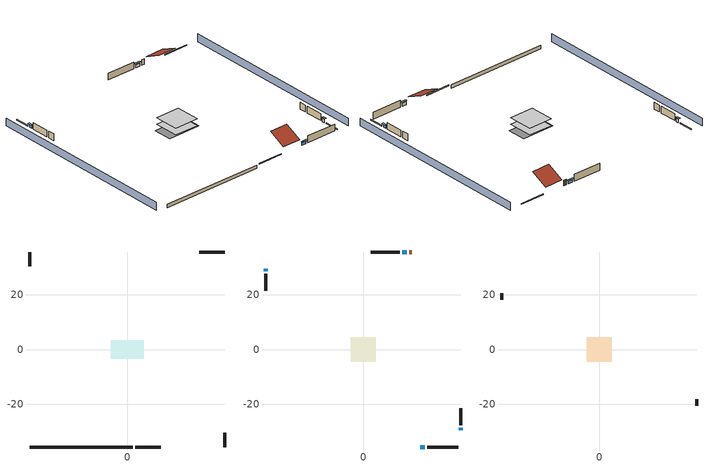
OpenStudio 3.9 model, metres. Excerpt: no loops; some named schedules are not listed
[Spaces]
crawlspace - vented 1
 floor foundation (Slab1 construction): -6.07,-3.37 -6.07,3.37 6.07,3.37 6.07,-3.37 z-0.91
 wall outside (RimJoist1 construction): 2.91,-35.78 12.27,-35.78 z0.3:0.61
 wall outside (RimJoist2 construction): -35.78,35.78 -35.78,30.57 z0.3:0.61
 wall outside (RimJoist3 construction): 35.78,35.78 26.42,35.78 z0.3:0.61
 wall outside (RimJoist4 construction): 35.78,-35.78 35.78,-30.57 z0.3:0.61
 wall foundation (FoundationWall1 construction): -35.78,-35.78 1.98,-35.78 z-0.91:0.3
conditioned space 1
 floor to crawlspace - vented 1 (Floor1 construction): -4.52,-4.52 -4.52,4.52 4.52,4.52 4.52,-4.52 z0.3
 wall outside (Wall1 construction): 23.44,-35.78 34.85,-35.78 z0.3:2.74
 wall outside (Wall2 construction): -35.78,27.86 -35.78,21.52 z0.3:2.74
 wall outside (Wall3 construction): 13.41,35.78 2.76,35.78 z0.3:2.74
 wall outside (Wall4 construction): 35.78,-27.86 35.78,-21.52 z0.3:2.74
 wall outside (AdiabaticWallConstruction): 20.89,-35.78 22.51,-35.78 / 15.96,35.78 14.34,35.78 z0.3:1.4; -35.78,29.64 -35.78,28.79 / 35.78,-29.64 35.78,-28.79 z0.3:1.46
 wall outside (AdiabaticWallConstruction 1): 17.8,35.78 16.89,35.78 z0.3:2.34
 window (WindowConstruction): 20.89,-35.78 22.51,-35.78 z0.3:1.4
 window (WindowConstruction 1): -35.78,29.64 -35.78,28.79 z0.3:1.46
 window (WindowConstruction 2): 15.96,35.78 14.34,35.78 z0.3:1.4
 window (WindowConstruction 3): 35.78,-29.64 35.78,-28.79 z0.3:1.46
 door (Door): 17.8,35.78 16.89,35.78 z0.3:2.34
attic - vented 1
 floor to conditioned space 1 (Floor2 construction Reversed): -4.52,-4.52 -4.52,4.52 4.52,4.52 4.52,-4.52 z2.74
 wall outside (Wall5 construction): -35.78,20.59 -35.78,18.26 z0.3:2.74
 wall outside (Wall6 construction): 35.78,-20.59 35.78,-18.26 z0.3:2.74
 roof outside (Roof1 construction): 19.96,-35.78,2.74 19.96,-29.73,5.77 13.2,-29.73,5.77 13.2,-35.78,2.74
 roof outside (Roof2 construction): 18.73,35.78,2.74 18.73,29.73,5.77 25.49,29.73,5.77 25.49,35.78,2.74
shading: 40.35,-35.78 40.35,35.78 / -40.35,35.78 -40.35,-35.78 z0:2.74; 22.82,-35.78 20.59,-35.78 20.59,-36.39 22.82,-36.39 z1.71; -35.78,28.48 -35.78,29.94 -36.39,29.94 -36.39,28.48 z1.77; 14.04,35.78 16.26,35.78 16.26,36.39 14.04,36.39 z1.71; 35.78,-28.48 35.78,-29.94 36.39,-29.94 36.39,-28.48 z1.77
[Site]
Portland Intl Arpt_OR: Latitude {deg}=45.59; Longitude {deg}=-122.6; Time Zone {hr}=-8; Elevation {m}=33; Terrain=Suburbs; Keep Site Location Information=Yes
[Site:GroundTemperature:Shallow]
10.2558, 8.96328, 8.85977, 9.47314, 11.9355, 14.3863, 16.5111, 17.8571, 17.9714, 16.8767, 14.8061, 12.4304
[Site:WaterMainsTemperature]
Calculation Method=Schedule; Temperature Schedule=mains temperature schedule
[Building]
Building 1
[Material] Roughness=Rough
Name | Thickness {m} | Conductivity {W/m-K} | Density {kg/m3} | Specific Heat {J/kg-K} | Thermal Absorptance | Solar Absorptance | Visible Absorptance
asphalt or fiberglass shingles | 0.00635 | 0.162714 | 1121.4 | 1465.45 | 0.9 | 0.85 | 0.85
roof rigid ins | 0.00281632 | 0.029427 | 32.04 | 1214.23 | 0.9 | 0.7 | 0.7
osb sheathing 0.5 in. | 0.0127 | 0.115458 | 512.64 | 1214.23 | 0.9 | 0.6 | 0.6
composite shingle siding | 0.00635 | 0.162714 | 1121.4 | 1465.45 | 0.9 | 0.7 | 0.7
osb sheathing 0.5 in. 1 | 0.0127 | 0.115458 | 512.64 | 1214.23 | 0.9 | 0.7 | 0.7
wall stud and cavity | 0.1397 | 0.434317 | 139.0536 | 1170.24 | 0.9 | 0.7 | 0.7
gypsum board | 0.0127 | 0.160291 | 801 | 837.4 | 0.9 | 0.6 | 0.6
wall stud and cavity 1 | 0.1397 | 0.348479 | 139.0536 | 1170.24 | 0.9 | 0.6 | 0.6
rim joist stud and cavity | 0.0508 | 0.144151 | 50.32683 | 1063.81 | 0.9 | 0.6 | 0.6
floor stud and cavity | 0.1397 | 0.923637 | 92.3553 | 1139.71 | 0.9 | 0.7 | 0.7
osb sheathing 0.75 in. | 0.01905 | 0.115458 | 512.64 | 1214.23 | 0.9 | 0.7 | 0.7
floor covering | 0.0127 | 0.0433444 | 54.468 | 1339.84 | 0.9 | 0.6 | 0.6
ceiling loosefill ins | 0.0846667 | 0.0480833 | 16.02 | 1046.75 | 0.9 | 0.7 | 0.7
ceiling stud and cavity | 0.1397 | 0.0920385 | 65.682 | 1177.47 | 0.9 | 0.7 | 0.7
concrete 8.0 in. | 0.2032 | 1.803125 | 2242.8 | 837.4 | 0.9 | 0.7 | 0.7
soil 0.5 in. | 0.0127 | 1.3848 | 1842.3 | 418.7 | 0.9 | 0.7 | 0.7
wood siding; wood siding 1 | 0.0254 | 0.102417 | 544.68 | 1172.36
wall rigid ins | 0.512978 | 0.029427 | 32.04 | 1214.23 | 0.9 | 0.7 | 0.7
wall stud and cavity 2 | 0.0889 | 0.380278 | 52.3479 | 1209.89 | 0.9 | 0.7 | 0.7
door material | 0.04445 | 0.0612267 | 512.64 | 1214.23 | 0.9 | 0.7 | 0.7
wall stud and cavity 3 | 0.0889 | 0.391764 | 83.0341 | 1211.67 | 0.9 | 0.7 | 0.7
furniture material conditioned space 1 | 0.1524 | 0.115458 | 640.8 | 1214.23 | 0.9 | 0.6 | 0.6
[Construction]
Roof1 construction; Roof2 construction: asphalt or fiberglass shingles, roof rigid ins, osb sheathing 0.5 in.
Wall1 construction; Wall2 construction; Wall3 construction; Wall4 construction: composite shingle siding, osb sheathing 0.5 in. 1, wall stud and cavity, gypsum board
Wall5 construction; Wall6 construction: composite shingle siding, osb sheathing 0.5 in. 1, wall stud and cavity 1
RimJoist1 construction; RimJoist2 construction; RimJoist3 construction; RimJoist4 construction: composite shingle siding, rim joist stud and cavity
Floor1 construction: floor stud and cavity, osb sheathing 0.75 in., floor covering
Floor2 construction Reversed: gypsum board, ceiling stud and cavity, ceiling loosefill ins
FoundationWall1 construction: concrete 8.0 in.
Slab1 construction: soil 0.5 in.
WindowConstruction; WindowConstruction 1; WindowConstruction 2; WindowConstruction 3: WindowMaterial
AdiabaticWallConstruction: wood siding, wall rigid ins, wall stud and cavity 2, gypsum board
Door: door material
AdiabaticWallConstruction 1: wood siding 1, wall rigid ins, wall stud and cavity 2, gypsum board
PartitionWallConstruction: gypsum board, wall stud and cavity 3, gypsum board
furniture construction conditioned space 1: furniture material conditioned space 1
[WindowMaterial:SimpleGlazingSystem]
WindowMaterial: U-Factor {W/m2-K}=4.76952; Solar Heat Gain Coefficient=0.63
[ThermalZone] Multiplier=1; Use Ideal Air Loads=No
Name | Volume {m3} | Thermostat
conditioned space | 199.577 | conditioned space temperature setpoint
attic - vented | 55.1915
crawlspace - vented | 99.7886
[Sizing:Zone] Zone Cooling Design Supply Air Temperature Input Method=SupplyAirTemperature; Zone Cooling Design Supply Air Temperature {C}=14; Zone Cooling Design Supply Air Temperature Difference {deltaC}=11.11; Zone Heating Design Supply Air Temperature Input Method=SupplyAirTemperature; Zone Heating Design Supply Air Temperature {C}=40; Zone Heating Design Supply Air Temperature Difference {deltaC}=11.11; Zone Cooling Design Supply Air Humidity Ratio {kg-H2O/kg-air}=0.0085; Zone Heating Design Supply Air Humidity Ratio {kg-H2O/kg-air}=0.008; Cooling Design Air Flow Method=DesignDay; Heating Design Air Flow Method=DesignDay; Account for Dedicated Outdoor Air System=No; Dedicated Outdoor Air System Control Strategy=NeutralSupplyAir; Dedicated Outdoor Air Low Setpoint Temperature for Design {C}=autosize; Dedicated Outdoor Air High Setpoint Temperature for Design {C}=autosize; Zone Load Sizing Method=Sensible Load Only No Latent Load; Zone Latent Cooling Design Supply Air Humidity Ratio Input Method=HumidityRatioDifference; Zone Cooling Design Supply Air Humidity Ratio Difference {kgWater/kgDryAir}=0.005; Zone Latent Heating Design Supply Air Humidity Ratio Input Method=HumidityRatioDifference; Zone Humidification Design Supply Air Humidity Ratio Difference {kgWater/kgDryAir}=0.005; Sizing Option=Coincident
attic - vented; crawlspace - vented
[Space]
Name | Thermal Zone | Volume {m3}
conditioned space 1 | conditioned space | 199.577
attic - vented 1 | attic - vented | 55.1915
crawlspace - vented 1 | crawlspace - vented | 99.7886
[ThermostatSetpoint:DualSetpoint]
conditioned space temperature setpoint: Heating Setpoint Temperature Schedule=heating setpoint; Cooling Setpoint Temperature Schedule=cooling setpoint; Temperature Difference Between Cutout And Setpoint {deltaC}=0
[Foundation:Kiva]
Foundation Kiva 1: Initial Indoor Air Temperature {C}=8.41658; Wall Height Above Grade {m}=0.3048; Wall Depth Below Slab {m}=0.2032
[Foundation:Kiva:Settings]
Soil Conductivity {W/m-K}=1.3848; Soil Density {kg/m3}=1842.3; Soil Specific Heat {J/kg-K}=418.7; Ground Solar Absorptivity=0.9; Ground Thermal Absorptivity=0.9; Ground Surface Roughness {m}=0.03; Far-Field Width {m}=40; Deep-Ground Boundary Condition=ZeroFlux; Deep-Ground Depth {m}=40; Minimum Cell Dimension {m}=0.2; Maximum Cell Growth Coefficient=3; Simulation Timestep=Timestep
[SurfaceProperty:ExposedFoundationPerimeter]
Slab1: Exposed Perimeter Calculation Method=TotalExposedPerimeter; Total Exposed Perimeter {m}=37.76472
[SurfaceProperty:IncidentSolarMultiplier] Incident Solar Multiplier=1; Incident Solar Multiplier Schedule=trans schedule winter=0.85 summer=0.7
Window1; Window2; Window3; Window4
[InternalMass:Definition] Design Level Calculation Method=SurfaceArea
Name | Construction | Surface Area {m2}
partition wall mass | PartitionWallConstruction | 81.84758
furniture mass conditioned space 1 | furniture construction conditioned space 1 | 32.73903
[InternalMass] Space or SpaceType=conditioned space 1; Multiplier=1
Name | Internal Mass Definition
partition wall mass | partition wall mass
furniture mass conditioned space 1 | furniture mass conditioned space 1
[EnergyManagementSystem:Sensor]
Name | Output Variable or Output Meter Index Key | Output Variable or Output Meter
water_heater_T_set | water heater setpoint | Schedule Value
out_pb_s |  | Site Outdoor Air Barometric Pressure
out_wt_s |  | Site Outdoor Air Humidity Ratio
site_vw_s |  | Site Wind Speed
cool_season | cooling season schedule | Schedule Value
natural_vent_s | natural vent schedule | Schedule Value
htg_sp_s; htg_sp_s_1 | heating setpoint | Schedule Value
clg_sp_s; clg_sp_s_1 | cooling setpoint | Schedule Value
mech_vent_range_fan_0_sch_s | mech vent range fan 0 schedule | Schedule Value
mech_vent_bath_fan_0_sch_s | mech vent bath fan 0 schedule | Schedule Value
htg_load_cond |  | Heating:EnergyTransfer:Zone:CONDITIONED SPACE
clg_load_cond |  | Cooling:EnergyTransfer:Zone:CONDITIONED SPACE
s_conv | Floor1 | Surface Inside Face Convection Heat Gain Energy
s_ig | Floor1 | Surface Inside Face Internal Gains Radiation Heat Gain Energy
s_sol | Floor1 | Surface Inside Face Solar Radiation Heat Gain Energy
s_lgt | Floor1 | Surface Inside Face Lights Radiation Heat Gain Energy
s_surf | Floor1 | Surface Inside Face Net Surface Thermal Radiation Heat Gain Energy
s_conv_1 | Floor2 | Surface Inside Face Convection Heat Gain Energy
s_ig_1 | Floor2 | Surface Inside Face Internal Gains Radiation Heat Gain Energy
s_sol_1 | Floor2 | Surface Inside Face Solar Radiation Heat Gain Energy
s_lgt_1 | Floor2 | Surface Inside Face Lights Radiation Heat Gain Energy
s_surf_1 | Floor2 | Surface Inside Face Net Surface Thermal Radiation Heat Gain Energy
ss_sol | Door1 | Surface Inside Face Solar Radiation Heat Gain Energy
ss_lgt | Door1 | Surface Inside Face Lights Radiation Heat Gain Energy
ss_conv | Door1 | Surface Inside Face Convection Heat Gain Energy
ss_ig | Door1 | Surface Inside Face Internal Gains Radiation Heat Gain Energy
ss_surf | Door1 | Surface Inside Face Net Surface Thermal Radiation Heat Gain Energy
ss_conv_1 | Window1 | Surface Inside Face Convection Heat Gain Energy
ss_ig_1 | Window1 | Surface Inside Face Internal Gains Radiation Heat Gain Energy
ss_surf_1 | Window1 | Surface Inside Face Net Surface Thermal Radiation Heat Gain Energy
ss_trans_in | Window1 | Surface Window Transmitted Solar Radiation Rate
ss_back_out | Window1 | Surface Window Shortwave from Zone Back Out Window Heat Transfer Rate
ss_trans_out | Window1 | Surface Inside Face Initial Transmitted Diffuse Transmitted Out Window Solar Radiation Rate
ss_conv_2 | Window2 | Surface Inside Face Convection Heat Gain Energy
ss_ig_2 | Window2 | Surface Inside Face Internal Gains Radiation Heat Gain Energy
ss_surf_2 | Window2 | Surface Inside Face Net Surface Thermal Radiation Heat Gain Energy
ss_trans_in_1 | Window2 | Surface Window Transmitted Solar Radiation Rate
ss_back_out_1 | Window2 | Surface Window Shortwave from Zone Back Out Window Heat Transfer Rate
ss_trans_out_1 | Window2 | Surface Inside Face Initial Transmitted Diffuse Transmitted Out Window Solar Radiation Rate
ss_conv_3 | Window3 | Surface Inside Face Convection Heat Gain Energy
ss_ig_3 | Window3 | Surface Inside Face Internal Gains Radiation Heat Gain Energy
ss_surf_3 | Window3 | Surface Inside Face Net Surface Thermal Radiation Heat Gain Energy
ss_trans_in_2 | Window3 | Surface Window Transmitted Solar Radiation Rate
ss_back_out_2 | Window3 | Surface Window Shortwave from Zone Back Out Window Heat Transfer Rate
ss_trans_out_2 | Window3 | Surface Inside Face Initial Transmitted Diffuse Transmitted Out Window Solar Radiation Rate
ss_conv_4 | Window4 | Surface Inside Face Convection Heat Gain Energy
ss_ig_4 | Window4 | Surface Inside Face Internal Gains Radiation Heat Gain Energy
ss_surf_4 | Window4 | Surface Inside Face Net Surface Thermal Radiation Heat Gain Energy
ss_trans_in_3 | Window4 | Surface Window Transmitted Solar Radiation Rate
ss_back_out_3 | Window4 | Surface Window Shortwave from Zone Back Out Window Heat Transfer Rate
ss_trans_out_3 | Window4 | Surface Inside Face Initial Transmitted Diffuse Transmitted Out Window Solar Radiation Rate
s_conv_2 | Wall1 | Surface Inside Face Convection Heat Gain Energy
s_ig_2 | Wall1 | Surface Inside Face Internal Gains Radiation Heat Gain Energy
s_sol_2 | Wall1 | Surface Inside Face Solar Radiation Heat Gain Energy
s_lgt_2 | Wall1 | Surface Inside Face Lights Radiation Heat Gain Energy
s_surf_2 | Wall1 | Surface Inside Face Net Surface Thermal Radiation Heat Gain Energy
s_conv_3 | Wall2 | Surface Inside Face Convection Heat Gain Energy
s_ig_3 | Wall2 | Surface Inside Face Internal Gains Radiation Heat Gain Energy
s_sol_3 | Wall2 | Surface Inside Face Solar Radiation Heat Gain Energy
s_lgt_3 | Wall2 | Surface Inside Face Lights Radiation Heat Gain Energy
s_surf_3 | Wall2 | Surface Inside Face Net Surface Thermal Radiation Heat Gain Energy
s_conv_4 | Wall3 | Surface Inside Face Convection Heat Gain Energy
s_ig_4 | Wall3 | Surface Inside Face Internal Gains Radiation Heat Gain Energy
s_sol_4 | Wall3 | Surface Inside Face Solar Radiation Heat Gain Energy
s_lgt_4 | Wall3 | Surface Inside Face Lights Radiation Heat Gain Energy
s_surf_4 | Wall3 | Surface Inside Face Net Surface Thermal Radiation Heat Gain Energy
s_conv_5 | Wall4 | Surface Inside Face Convection Heat Gain Energy
s_ig_5 | Wall4 | Surface Inside Face Internal Gains Radiation Heat Gain Energy
s_sol_5 | Wall4 | Surface Inside Face Solar Radiation Heat Gain Energy
s_lgt_5 | Wall4 | Surface Inside Face Lights Radiation Heat Gain Energy
s_surf_5 | Wall4 | Surface Inside Face Net Surface Thermal Radiation Heat Gain Energy
im_conv | furniture mass conditioned space 1 | Surface Inside Face Convection Heat Gain Energy
im_ig | furniture mass conditioned space 1 | Surface Inside Face Internal Gains Radiation Heat Gain Energy
im_sol | furniture mass conditioned space 1 | Surface Inside Face Solar Radiation Heat Gain Energy
im_lgt | furniture mass conditioned space 1 | Surface Inside Face Lights Radiation Heat Gain Energy
im_surf | furniture mass conditioned space 1 | Surface Inside Face Net Surface Thermal Radiation Heat Gain Energy
im_conv_1 | partition wall mass | Surface Inside Face Convection Heat Gain Energy
im_ig_1 | partition wall mass | Surface Inside Face Internal Gains Radiation Heat Gain Energy
im_sol_1 | partition wall mass | Surface Inside Face Solar Radiation Heat Gain Energy
im_lgt_1 | partition wall mass | Surface Inside Face Lights Radiation Heat Gain Energy
im_surf_1 | partition wall mass | Surface Inside Face Net Surface Thermal Radiation Heat Gain Energy
airflow_gain | infil flow | Infiltration Sensible Heat Gain Energy
airflow_loss | infil flow | Infiltration Sensible Heat Loss Energy
airflow_gain_1 | natural vent flow | Infiltration Sensible Heat Gain Energy
airflow_loss_1 | natural vent flow | Infiltration Sensible Heat Loss Energy
airflow_gain_2 | whole house fan flow | Infiltration Sensible Heat Gain Energy
airflow_loss_2 | whole house fan flow | Infiltration Sensible Heat Loss Energy
mv_conv | mech vent bath fan 0 | Electric Equipment Convective Heating Energy
mv_rad | mech vent bath fan 0 | Electric Equipment Radiant Heating Energy
mv_conv_1 | mech vent house fan | Electric Equipment Convective Heating Energy
mv_rad_1 | mech vent house fan | Electric Equipment Radiant Heating Energy
mv_conv_2 | mech vent house fan cfis | Electric Equipment Convective Heating Energy
mv_rad_2 | mech vent house fan cfis | Electric Equipment Radiant Heating Energy
mv_conv_3 | mech vent range fan 0 | Electric Equipment Convective Heating Energy
mv_rad_3 | mech vent range fan 0 | Electric Equipment Radiant Heating Energy
mv_conv_4 | mech vent house fan latent load | Other Equipment Convective Heating Energy
mv_rad_4 | mech vent house fan latent load | Other Equipment Radiant Heating Energy
mv_conv_5 | mech vent house fan sensible load | Other Equipment Convective Heating Energy
mv_rad_5 | mech vent house fan sensible load | Other Equipment Radiant Heating Energy
ig_lgt_conv | interior lighting | Lights Convective Heating Energy
ig_lgt_rad | interior lighting | Lights Radiant Heating Energy
ig_lgt_vis | interior lighting | Lights Visible Radiation Heating Energy
ig_ee_conv | ceiling fan | Electric Equipment Convective Heating Energy
ig_ee_rad | ceiling fan | Electric Equipment Radiant Heating Energy
ig_ee_conv_1 | cooking range | Electric Equipment Convective Heating Energy
ig_ee_rad_1 | cooking range | Electric Equipment Radiant Heating Energy
ig_ee_conv_2 | freezer | Electric Equipment Convective Heating Energy
ig_ee_rad_2 | freezer | Electric Equipment Radiant Heating Energy
ig_ee_conv_3 | fridge | Electric Equipment Convective Heating Energy
ig_ee_rad_3 | fridge | Electric Equipment Radiant Heating Energy
ig_ee_conv_4 | fridge 1 | Electric Equipment Convective Heating Energy
ig_ee_rad_4 | fridge 1 | Electric Equipment Radiant Heating Energy
ig_ee_conv_5 | misc plug loads | Electric Equipment Convective Heating Energy
ig_ee_rad_5 | misc plug loads | Electric Equipment Radiant Heating Energy
ig_ee_conv_6 | misc tv | Electric Equipment Convective Heating Energy
ig_ee_rad_6 | misc tv | Electric Equipment Radiant Heating Energy
ig_ee_conv_7 | whole house fan | Electric Equipment Convective Heating Energy
ig_ee_rad_7 | whole house fan | Electric Equipment Radiant Heating Energy
ig_oe_conv | cooking range 1 | Other Equipment Convective Heating Energy
ig_oe_rad | cooking range 1 | Other Equipment Radiant Heating Energy
ig_oe_conv_1 | general water use latent | Other Equipment Convective Heating Energy
ig_oe_rad_1 | general water use latent | Other Equipment Radiant Heating Energy
ig_oe_conv_2 | general water use sensible | Other Equipment Convective Heating Energy
ig_oe_rad_2 | general water use sensible | Other Equipment Radiant Heating Energy
ig_oe_conv_3 | water heater energy adjustment1 | Other Equipment Convective Heating Energy
ig_oe_rad_3 | water heater energy adjustment1 | Other Equipment Radiant Heating Energy
ig_oe_conv_4 | water heater lat | Other Equipment Convective Heating Energy
ig_oe_rad_4 | water heater lat | Other Equipment Radiant Heating Energy
ig_oe_conv_5 | water heater sens | Other Equipment Convective Heating Energy
ig_oe_rad_5 | water heater sens | Other Equipment Radiant Heating Energy
ig_ppl_conv | occupants | People Convective Heating Energy
ig_ppl_rad | occupants | People Radiant Heating Energy
[EnergyManagementSystem:Program]
room_ac_supply_fan_disaggregate_program: Set room_ac_supply_fan_clg = 0; If room_ac_clg_coil_s > 0; Set room_ac_supply_fan_clg = room_ac_supply_fan_s; EndIf
water_heater_InletAir: Set water_heater_Tamb_act = water_heater_amb_temp; Set water_heater_RHamb_act = 0; Set water_heater_RHamb_act = water_heater_RHamb_act + (water_heater_amb_rh / 100) / 1; Set water_heater_sens_act = (0 - water_heater_sens_cool - (water_heater_tl + water_heater_fan_pwr)) / 1; Set water_heater_lat_act = (0 - water_heater_lat_cool) / 1
water_heater_Control: Set water_heater_HPWHSchedOverride = water_heater_T_set; If (water_heater_amb_temp<5.56) || (water_heater_amb_temp>48.89); Set water_heater_UESchedOverride = water_heater_T_set; Set water_heater_LESchedOverride = water_heater_T_set; Else; Set water_heater_UESchedOverride = water_heater_T_set - 9.0; Set water_heater_LESchedOverride = 0; EndIf
water_heater_hpwh_EC_adj: If WarmupFlag == 0; Set dhw_e_cons = water_heater_tank_energy + water_heater_tank_on_cycle_parasitic + water_heater_tank_off_cycle_parasitic + water_heater_coil_energy + water_heater_fan_energy; Set water_heater_hpwh_ec_adj_act = 0.0 * dhw_e_cons / 1; EndIf
[ElectricEquipment:Definition] Design Level Calculation Method=EquipmentLevel
Name | Design Level {W} | Fraction Latent | Fraction Radiant | Fraction Lost
ceiling fan | 18.0984 | 0 | 0.558 | 0
fridge | 51.9007 | 0 | 0.6 | 0
fridge 2 | 80.4475 | 0 | 0.6 | 0
freezer | 194.914 | 0 | 0.6 | 0
cooking range | 105.674 | 0.16 | 0.384 | 0.2
misc tv | 845.796 | 0 | 0.6 | 0
misc plug loads | 630.782 | 0.021 | 0.558 | 0.049
whole house fan; mech vent house fan | 0 | 0 | 0 | 1
mech vent house fan cfis | 0 | 0 | 0 | 0
mech vent range fan 0 | 30 | 0 | 0 | 1
mech vent bath fan 0 | 15 | 0 | 0 | 1
[ElectricEquipment] Space or SpaceType=conditioned space 1
Name | Electric Equipment Definition | Schedule
ceiling fan | ceiling fan | ceiling_fan
fridge | fridge | fridge schedule
fridge 1 | fridge 2 | fridge schedule 1
freezer | freezer | freezer schedule
cooking range | cooking range | cooking_range
misc tv | misc tv | plug_loads_tv
misc plug loads | misc plug loads | plug_loads_other
whole house fan | whole house fan | Always On Discrete
mech vent house fan | mech vent house fan | mech vent house fan schedule
mech vent house fan cfis | mech vent house fan cfis | mech vent house fan cfis schedule
mech vent range fan 0 | mech vent range fan 0 | mech vent range fan 0 schedule
mech vent bath fan 0 | mech vent bath fan 0 | mech vent bath fan 0 schedule
[OtherEquipment:Definition] Design Level Calculation Method=EquipmentLevel
Name | Design Level {W} | Fraction Latent | Fraction Radiant | Fraction Lost
water heater sens; mech vent house fan sensible load | 0 | 0 | 0 | 0
water heater lat; mech vent house fan latent load | 0 | 1 | 0 | 0
water heater energy adjustment1 | 0.01 | 0 | 0 | 1
cooking range 2 | 3097.01 | 0.16 | 0.384 | 0.2
general water use sensible | -61.6891 | 0 | 0.6 | 0
general water use latent | 62.594 | 1 | 0 | 0
[OtherEquipment] Space or SpaceType=conditioned space 1
Name | Other Equipment Definition | Schedule | Fuel Type
water heater sens | water heater sens | Always On Discrete
water heater lat | water heater lat | Always On Discrete
water heater energy adjustment1 | water heater energy adjustment1 | Always On Discrete | Electricity
cooking range 1 | cooking range 2 | cooking_range | NaturalGas
general water use sensible | general water use sensible | general water use schedule
general water use latent | general water use latent | general water use schedule
mech vent house fan sensible load | mech vent house fan sensible load | Always On Discrete
mech vent house fan latent load | mech vent house fan latent load | Always On Discrete
[Lights:Definition]
interior lighting: Design Level Calculation Method=LightingLevel; Lighting Level {W}=198.141; Fraction Radiant=0.6; Fraction Visible=0.2; Return Air Fraction=0
[Lights]
interior lighting: Lights Definition=interior lighting; Space or SpaceType=conditioned space 1; Schedule=lighting_interior; Fraction Replaceable=1
[Exterior:Lights:Definition]
exterior lighting: Design Level {W}=8.28781
[Exterior:Lights]
exterior lighting: Exterior Lights Definition=exterior lighting; Schedule=exterior lighting schedule
[People:Definition]
occupants: Number of People Calculation Method=People; Number of People {people}=3; Fraction Radiant=0.314171; Sensible Heat Fraction=0.56303; Carbon Dioxide Generation Rate {m3/s-W}=0; Enable ASHRAE 55 Comfort Warnings=No; Mean Radiant Temperature Calculation Type=EnclosureAveraged
[People]
occupants: People Definition=occupants; Space or SpaceType=conditioned space 1; Number of People Schedule=occupants; Activity Level Schedule=occupants activity schedule; Multiplier=1
[SpaceInfiltration:DesignFlowRate] Schedule=Always On Discrete
Name | Space or SpaceType | Design Flow Rate Calculation Method | Design Flow Rate {m3/s} | Air Changes per Hour {1/hr} | Constant Term Coefficient | Temperature Term Coefficient | Velocity Term Coefficient | Velocity Squared Term Coefficient
natural vent flow; whole house fan flow; infil flow | conditioned space 1 | Flow/Space | 0
infil crawlspace - vented 1 | crawlspace - vented 1 | AirChanges/Hour |  | 2.6013 | 1 | 0 | 0 | 0
[ZoneMixing]
whole house fan mix: Zone or Space=attic - vented; Schedule=Always On Continuous; Design Flow Rate Calculation Method=Flow/Zone; Design Flow Rate {m3/s}=0; Source Zone or Space=conditioned space
[SpaceInfiltration:EffectiveLeakageArea]
infil attic - vented 1: Space or SpaceType=attic - vented 1; Schedule=Always On Discrete; Effective Air Leakage Area {cm2}=2727.98; Stack Coefficient=0.000140673; Wind Coefficient=3.41675e-05
